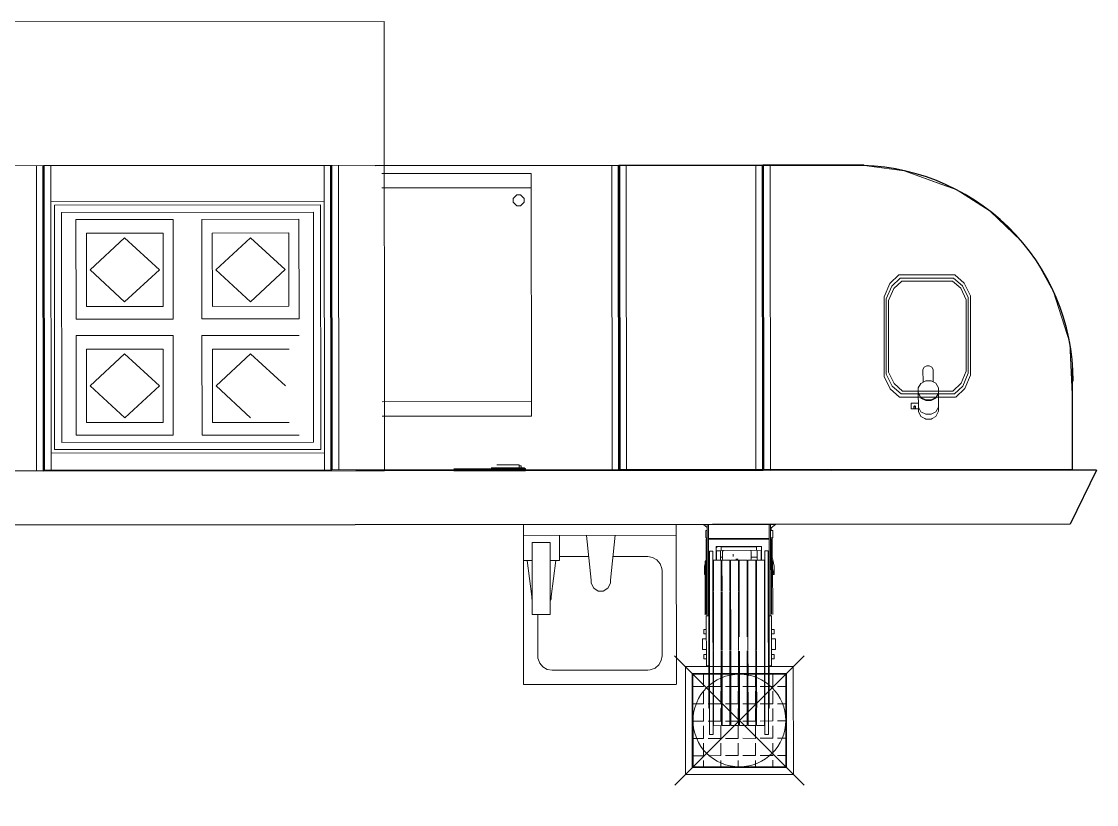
# Model space of a CAD drawing. Header units: inches. Extents: x 484217 to 497210, y -26946 to -21493.
# Drawn here: x 493977.9 to 494068.3, y -26412.2 to -26346.3 of the extents above; entities that cross this region are included whole.
import ezdxf

# ---------------------------------------------------------------- set-up
doc = ezdxf.new("R2010")
doc.units = ezdxf.units.IN
doc.header["$LTSCALE"] = 20
doc.header["$MEASUREMENT"] = 0
doc.layers.add('1', color=7, linetype='Continuous')
doc.layers.add('3', color=1, linetype='Continuous')
doc.layers.add('TC-EQUIPMENT', color=251, linetype='Continuous', lineweight=5)

# ---------------------------------------------------------------- blocks, each defined once
blk = doc.blocks.new('ooooooo23')
at = {"layer": 'TC-EQUIPMENT'}
for p, q in [((-103400.4, -9841.4), (-103824.4, -9871.1)), ((-103400.4, -9841.4), (-103369.4, -10283.3)), ((-104049.2, -9886.9), (-104099.1, -9890.4)), ((-104099.1, -9890.4), (-104086.4, -9899.5)), ((-104086, -9889.8), (-103909.6, -9877.5)), ((-104086, -9889.8), (-104068.2, -10142.9)), ((-104045.9, -10399), (-104081.6, -9889.5)), ((-104049.2, -9886.9), (-104049.6, -9887.3)), ((-103899.5, -9876.4), (-103949.4, -9879.9)), ((-103949.4, -9879.9), (-103949, -9880.2)), ((-103914, -9877.8), (-103878.3, -10387.3)), ((-103891.9, -10130.5), (-103909.6, -9877.5)), ((-103899.5, -9876.4), (-103909, -9885.5)), ((-103824.4, -9871.1), (-103793.3, -10314)), ((-103822.3, -9901), (-103398.3, -9871.3)), ((-103630.7, -10012.9), (-103652.7, -9889.1)), ((-103572.9, -9883.5), (-103577.4, -10009.2)), ((-103498.1, -9878.3), (-103493.2, -9948.1)), ((-103470.7, -9896.4), (-103420.9, -9892.9)), ((-103406.9, -10092.5), (-103420.9, -9892.9)), ((-104084.8, -9906.4), (-104090.9, -9906.9)), ((-104089.5, -9926.8), (-104090.9, -9906.9)), ((-104086.4, -9899.5), (-104085.9, -9906.5)), ((-104086.4, -9899.5), (-104085.3, -9899.5)), ((-103911.3, -9916.1), (-104078.9, -9927.8)), ((-103911.1, -9918.3), (-104078.7, -9930.1)), ((-103937.6, -9920.2), (-103937.7, -9917.9)), ((-103908.4, -9894.1), (-103905.3, -9893.9)), ((-103903.9, -9913.8), (-103907, -9914)), ((-103904.6, -9917.9), (-103906.8, -9918)), ((-103905.7, -9917.9), (-103905.9, -9913.9)), ((-103905.3, -9893.9), (-103903.9, -9913.8)), ((-103890, -10125.5), (-103904.6, -9917.9)), ((-103456.8, -10095.9), (-103470.7, -9896.4)), ((-104089.5, -9926.8), (-104083.4, -9926.4)), ((-104083.4, -9984.5), (-104087.5, -9926.7)), ((-104085.3, -9930.5), (-104083.1, -9930.4)), ((-104070.8, -10138.2), (-104085.3, -9930.5)), ((-104056.7, -9948.6), (-103930.4, -9939.7)), ((-104054.1, -9985.9), (-104056.7, -9948.6)), ((-104055.8, -9949.5), (-104056.6, -9950.4)), ((-104053.9, -9948.7), (-104055.8, -9949.5)), ((-104055.4, -9926.2), (-104055.3, -9928.4)), ((-104053.9, -9948.7), (-104053.9, -9948.4)), ((-104042.5, -9948.6), (-103944.5, -9941.7)), ((-104042.5, -9948.6), (-104041.8, -9958.6)), ((-103943.8, -9951.7), (-104041.8, -9958.6)), ((-104020.5, -9947), (-104020.1, -9946)), ((-103956, -9941.5), (-103955.4, -9942.5)), ((-103949.3, -9952.1), (-103947.1, -9955.5)), ((-103944.5, -9941.7), (-103943.8, -9951.7)), ((-103930.7, -9951.8), (-103941.5, -9952.5)), ((-103941.5, -9952.5), (-103939.8, -9977.9)), ((-103936.2, -9940.1), (-103933.1, -9940.9)), ((-103933.1, -9940.9), (-103930.1, -9943.5)), ((-103928.9, -9977.1), (-103930.7, -9951.8)), ((-103930.4, -9939.7), (-103927.8, -9977)), ((-103920.8, -9952.1), (-103910.9, -9951.4)), ((-103920.8, -9952.1), (-103885.1, -10460.8)), ((-103875.3, -10460.1), (-103910.9, -9951.4)), ((-103642.3, -9947.6), (-103738.8, -9954.3)), ((-103493.9, -9937.2), (-103575, -9942.8)), ((-103493.2, -9948.1), (-103467.2, -9946.3)), ((-103483.2, -9947.4), (-103462.9, -10046.3)), ((-103393.4, -9941.1), (-103417.4, -9942.8)), ((-103409.7, -10042.5), (-103403.4, -9941.8)), ((-104074.3, -9962.8), (-104064.5, -9962.1)), ((-104074.3, -9962.8), (-104038.7, -10471.6)), ((-104028.8, -10470.9), (-104064.5, -9962.1)), ((-104054.9, -9974.7), (-104054, -9975.4)), ((-104054.7, -9960.5), (-104043.9, -9959.7)), ((-104054.7, -9960.5), (-104053, -9985.8)), ((-104053.2, -9982.4), (-104054.3, -9982.5)), ((-104053.7, -9975.5), (-104054, -9975.4)), ((-104042.1, -9985), (-104043.9, -9959.7)), ((-104042.6, -9977.7), (-104025.9, -9976.5)), ((-104026.9, -9961.1), (-104025.2, -9957.4)), ((-104026.9, -9961.1), (-104025.5, -9981.9)), ((-104024.3, -9983.8), (-104025.5, -9981.9)), ((-103992, -9982.2), (-104013.7, -9983.8)), ((-103992, -9982.2), (-103985.9, -10068.5)), ((-103968, -9980.5), (-103989.8, -9982.1)), ((-103983.7, -10068.4), (-103989.8, -9982.1)), ((-103983.1, -9979.5), (-103988.9, -9979.9)), ((-103976, -9965.1), (-103975.6, -9970.9)), ((-103968, -9980.5), (-103962, -10066.8)), ((-103944.1, -9978.9), (-103965.8, -9980.4)), ((-103959.8, -10066.7), (-103965.8, -9980.4)), ((-103947.1, -9955.5), (-103945.7, -9976.3)), ((-103946.6, -9978.3), (-103945.7, -9976.3)), ((-103940.3, -9970.5), (-103946.1, -9970.9)), ((-103944.1, -9978.9), (-103938, -10065.2)), ((-103943.9, -9981.8), (-103941.7, -9981.6)), ((-103920.1, -9977.2), (-103941.9, -9978.7)), ((-103935.8, -10065), (-103941.9, -9978.7)), ((-103928.7, -9963.9), (-103929.7, -9965)), ((-103929.1, -9973.7), (-103928, -9973.6)), ((-103920.1, -9977.2), (-103914.1, -10063.5)), ((-103900.8, -9972.1), (-103898.9, -9978.2)), ((-103900.3, -9978.2), (-103899.5, -9978.1)), ((-103899.5, -9978.1), (-103897.9, -9978.3)), ((-103897, -9979), (-103897.9, -9978.3)), ((-103886.6, -10127.1), (-103897, -9979)), ((-103771.9, -9976.7), (-103775.8, -9990)), ((-103763.8, -9965.5), (-103771.9, -9976.7)), ((-103752.3, -9957.7), (-103763.8, -9965.5)), ((-103738.8, -9954.3), (-103752.3, -9957.7)), ((-104088, -10005.9), (-104084.4, -9984.6)), ((-104086.3, -10028.8), (-104088, -10005.9)), ((-104085.3, -10028.8), (-104082.9, -10012)), ((-104084.4, -9984.6), (-104081.5, -9984.4)), ((-104084.3, -9992.1), (-104083.5, -9991.3)), ((-104084.3, -9992.1), (-104073.9, -10140.2)), ((-104082, -9990.9), (-104083.5, -9991.3)), ((-104081.1, -9990.8), (-104082, -9990.9)), ((-104039.9, -9985.6), (-104061.6, -9987.1)), ((-104055.6, -10073.4), (-104061.6, -9987.1)), ((-104039.9, -9985.6), (-104033.8, -10071.9)), ((-104039.7, -9988.5), (-104037.5, -9988.3)), ((-104036.8, -9998.3), (-104039, -9998.5)), ((-104038.9, -9999.4), (-104036.7, -9999.3)), ((-104015.9, -9983.9), (-104037.7, -9985.4)), ((-104031.6, -10071.7), (-104037.7, -9985.4)), ((-104015.9, -9983.9), (-104009.9, -10070.2)), ((-104015.7, -9986.8), (-104013.5, -9986.6)), ((-104012.8, -9996.6), (-104015, -9996.8)), ((-104014.9, -9997.8), (-104012.7, -9997.6)), ((-104007.7, -10070), (-104013.7, -9983.8)), ((-103991.8, -9985.1), (-103989.6, -9985)), ((-103988.9, -9994.9), (-103991.1, -9995.1)), ((-103991, -9996.1), (-103988.8, -9995.9)), ((-103967.8, -9983.4), (-103965.6, -9983.3)), ((-103964.9, -9993.3), (-103967.1, -9993.4)), ((-103967.1, -9994.4), (-103964.9, -9994.3)), ((-103941, -9991.6), (-103943.2, -9991.7)), ((-103943.1, -9992.7), (-103940.9, -9992.6)), ((-103939.5, -10012.5), (-103941.7, -10012.7)), ((-103916.7, -10010.9), (-103917.8, -10011)), ((-103917.5, -10011), (-103916.4, -10014.6)), ((-103904.7, -10010.1), (-103906.8, -10010.2)), ((-103896.5, -9985.7), (-103894.4, -9992.3)), ((-103894.6, -10012.6), (-103893.8, -10015.3)), ((-103894.4, -9992.3), (-103892.8, -10015.3)), ((-103775.9, -9997), (-103775.8, -9990)), ((-103775.9, -9997), (-103759.4, -10232.4)), ((-103577.4, -10009.2), (-103576.9, -10017)), ((-104081.8, -10028.5), (-104086.3, -10028.8)), ((-104072.3, -10021.8), (-104070.2, -10021.7)), ((-104069.8, -10027.7), (-104071.9, -10027.8)), ((-104071.3, -10035.7), (-104069.2, -10035.6)), ((-104059.2, -10020.9), (-104060.3, -10021)), ((-104058.8, -10026.9), (-104059.9, -10027)), ((-104059.4, -10034.9), (-104058.3, -10034.8)), ((-104035.3, -10019.2), (-104037.5, -10019.4)), ((-104036.5, -10033.3), (-104034.3, -10033.1)), ((-104011.3, -10017.6), (-104013.5, -10017.7)), ((-104012.6, -10031.6), (-104010.4, -10031.4)), ((-103987.4, -10015.9), (-103989.6, -10016)), ((-103988.6, -10029.9), (-103986.4, -10029.8)), ((-103963.5, -10014.2), (-103965.7, -10014.4)), ((-103964.7, -10028.2), (-103962.5, -10028.1)), ((-103940.7, -10026.6), (-103938.6, -10026.4)), ((-103916.3, -10016.9), (-103917.4, -10017)), ((-103916.8, -10024.9), (-103915.7, -10024.8)), ((-103906.4, -10016.2), (-103904.3, -10016.1)), ((-103905.8, -10024.1), (-103903.7, -10024)), ((-103892.8, -10015.3), (-103894.4, -10015.4)), ((-103630.1, -10020.7), (-103630.7, -10012.9)), ((-103622.2, -10034.6), (-103630.1, -10020.7)), ((-103608.9, -10041.5), (-103622.2, -10034.6)), ((-103595, -10040.5), (-103608.9, -10041.5)), ((-103582.8, -10031.8), (-103595, -10040.5)), ((-103576.9, -10017), (-103582.8, -10031.8)), ((-103409.7, -10042.5), (-103409.2, -10050.3)), ((-104009.8, -10071.6), (-104002.9, -10169.7)), ((-104000.7, -10169.6), (-104007.6, -10071.4)), ((-103985.8, -10069.9), (-103978.9, -10168.1)), ((-103976.8, -10167.9), (-103983.6, -10069.8)), ((-103961.9, -10068.2), (-103955, -10166.4)), ((-103952.8, -10166.2), (-103959.7, -10068.1)), ((-103937.9, -10066.6), (-103931.1, -10164.7)), ((-103928.9, -10164.6), (-103935.7, -10066.4)), ((-103914, -10064.9), (-103907.1, -10163)), ((-103462.4, -10054), (-103462.9, -10046.3)), ((-103459.3, -10059.4), (-103462.4, -10054)), ((-103409.2, -10050.3), (-103409.7, -10051.7)), ((-104048.6, -10173), (-104055.5, -10074.8)), ((-104033.7, -10073.3), (-104026.8, -10171.4)), ((-104024.6, -10171.3), (-104031.5, -10073.1)), ((-103406.9, -10092.5), (-103456.8, -10095.9)), ((-103414.2, -10208.2), (-103422.3, -10093.5)), ((-103891.9, -10130.5), (-103896.2, -10130.8)), ((-103896.2, -10131.3), (-103889.6, -10130.8)), ((-103892.2, -10125.6), (-103890, -10125.5)), ((-103889.6, -10130.8), (-103879.9, -10269)), ((-104068.6, -10138), (-104070.8, -10138.2)), ((-104070.4, -10143.5), (-104063.8, -10143)), ((-104060.7, -10281.7), (-104070.4, -10143.5)), ((-104068.2, -10142.9), (-104063.8, -10142.6)), ((-104075, -10181.4), (-104067.8, -10180.9)), ((-104075, -10181.4), (-104074.2, -10193.4)), ((-104044, -10238.3), (-104048.5, -10173.6)), ((-104026.8, -10172), (-104022.2, -10236.8)), ((-104020.1, -10236.6), (-104024.6, -10171.9)), ((-104002.8, -10170.3), (-103998.3, -10235.1)), ((-103998.8, -10196.9), (-104000.7, -10170.2)), ((-103978.9, -10168.7), (-103977, -10195.4)), ((-103972.2, -10233.3), (-103976.7, -10168.5)), ((-103955, -10167), (-103950.4, -10231.7)), ((-103948.2, -10231.6), (-103952.8, -10166.8)), ((-103931, -10165.3), (-103926.5, -10230.1)), ((-103924.3, -10229.9), (-103928.8, -10165.2)), ((-103907.1, -10163.6), (-103902.5, -10228.4)), ((-103887, -10168.2), (-103879.7, -10167.7)), ((-103878.9, -10179.7), (-103886.2, -10180.2)), ((-103879.7, -10167.7), (-103878.9, -10179.7)), ((-104076.8, -10207.6), (-104065.9, -10206.9)), ((-104076.8, -10207.6), (-104074.7, -10237.5)), ((-104074.2, -10193.4), (-104066.9, -10192.9)), ((-103885.2, -10194.2), (-103874.3, -10193.4)), ((-103874.3, -10193.4), (-103872.2, -10223.3)), ((-103418.2, -10228.6), (-103414.3, -10215.2)), ((-103414.3, -10215.2), (-103414.2, -10208.2)), ((-103793.8, -10235.4), (-104127.8, -10619.7)), ((-104063.8, -10236.8), (-104074.7, -10237.5)), ((-104062.9, -10250.7), (-104070.2, -10251.3)), ((-104070.2, -10251.3), (-104069.3, -10263.2)), ((-104039.1, -10308.6), (-104043.9, -10239.5)), ((-104022.2, -10238), (-104017.3, -10307.1)), ((-104015.1, -10306.9), (-104020, -10237.8)), ((-103998.2, -10236.3), (-103993.4, -10305.4)), ((-103991.2, -10305.3), (-103996, -10236.1)), ((-103974.3, -10234.6), (-103969.4, -10303.7)), ((-103967.2, -10303.6), (-103972.1, -10234.5)), ((-103950.3, -10232.9), (-103945.5, -10302.1)), ((-103943.3, -10301.9), (-103948.1, -10232.8)), ((-103926.4, -10231.3), (-103921.6, -10300.4)), ((-103919.4, -10300.2), (-103924.2, -10231.1)), ((-103902.5, -10229.6), (-103897.6, -10298.7)), ((-103872.2, -10223.3), (-103883.1, -10224.1)), ((-103882.1, -10238.1), (-103874.8, -10237.6)), ((-103874, -10249.5), (-103881.3, -10250)), ((-103874.8, -10237.6), (-103874, -10249.5)), ((-103759.4, -10232.4), (-103756, -10245.9)), ((-103756, -10245.9), (-103748.2, -10257.4)), ((-103716.7, -10269.5), (-103451.3, -10250.9)), ((-103451.3, -10250.9), (-103437.9, -10247.6)), ((-103437.9, -10247.6), (-103426.3, -10239.8)), ((-103426.3, -10239.8), (-103418.2, -10228.6)), ((-103768.6, -10594.5), (-104152.9, -10260.6)), ((-104120.9, -10288.4), (-103821.6, -10267.4)), ((-104062, -10262.7), (-104069.3, -10263.2)), ((-104054.1, -10281.2), (-104060.7, -10281.7)), ((-103879.9, -10269), (-103886.5, -10269.5)), ((-103821.6, -10267.4), (-103800.7, -10566.7)), ((-103748.2, -10257.4), (-103737, -10265.6)), ((-103737, -10265.6), (-103723.7, -10269.4)), ((-103723.7, -10269.4), (-103716.7, -10269.5)), ((-104099.9, -10587.7), (-104120.9, -10288.4)), ((-103839.3, -10287.7), (-104100.6, -10306)), ((-104082.3, -10567.4), (-104100.6, -10306)), ((-104098.5, -10307.9), (-103841.1, -10289.8)), ((-104098.5, -10307.9), (-104080.4, -10565.2)), ((-104062.4, -10305.3), (-104060.1, -10339.4)), ((-104032.9, -10396.4), (-104039, -10309.5)), ((-104017.3, -10308), (-104011.2, -10394.9)), ((-104009, -10394.7), (-104015.1, -10307.8)), ((-104014.4, -10302), (-104012.1, -10336)), ((-103993.3, -10306.3), (-103987.2, -10393.2)), ((-103985, -10393), (-103991.1, -10306.2)), ((-103969.4, -10304.6), (-103963.3, -10391.5)), ((-103961.1, -10391.4), (-103967.2, -10304.5)), ((-103966.4, -10298.6), (-103964, -10332.7)), ((-103945.4, -10303), (-103939.3, -10389.8)), ((-103937.1, -10389.7), (-103943.2, -10302.8)), ((-103921.5, -10301.3), (-103915.4, -10388.2)), ((-103913.2, -10388), (-103919.3, -10301.1)), ((-103918.4, -10295.2), (-103916, -10329.3)), ((-103897.5, -10299.6), (-103891.5, -10386.5)), ((-103870.4, -10291.9), (-103868, -10325.9)), ((-103823.1, -10547.2), (-103841.1, -10289.8)), ((-103839.3, -10287.7), (-103820.9, -10549.1)), ((-103369.3, -10285.3), (-103792.2, -10314.9)), ((-103369.4, -10284.3), (-103369.3, -10285.3)), ((-104096.1, -10341.9), (-104073.2, -10340.3)), ((-104025.1, -10337), (-104060.1, -10339.4)), ((-103977.1, -10333.6), (-104012.1, -10336)), ((-103929.1, -10330.2), (-103964, -10332.7)), ((-103881.1, -10326.9), (-103916, -10329.3)), ((-103838.7, -10323.9), (-103868, -10325.9)), ((-103867.1, -10339), (-103864.7, -10373.9)), ((-103793.3, -10314), (-103792.2, -10313.9)), ((-103792.2, -10314.9), (-103792.2, -10313.9)), ((-104059.1, -10352.5), (-104056.7, -10387.4)), ((-104011.1, -10349.1), (-104008.7, -10384)), ((-103963.1, -10345.8), (-103960.7, -10380.7)), ((-103915.1, -10342.4), (-103912.7, -10377.3)), ((-104092.7, -10389.9), (-104069.8, -10388.3)), ((-104021.8, -10385), (-104056.7, -10387.4)), ((-104055.8, -10400.5), (-104053.3, -10435.4)), ((-104045.9, -10399), (-104043.8, -10398.9)), ((-104033.9, -10398.2), (-104032.8, -10398.1)), ((-104029.4, -10446.6), (-104032.8, -10397.4)), ((-104011.1, -10395.9), (-104007.6, -10445.1)), ((-104008.9, -10396.4), (-104011, -10396.6)), ((-104005.5, -10444.9), (-104008.9, -10395.7)), ((-103973.8, -10381.6), (-104008.7, -10384)), ((-104007.8, -10397.1), (-104005.3, -10432.1)), ((-103987.2, -10394.2), (-103983.7, -10443.4)), ((-103984.9, -10394.7), (-103987.1, -10394.9)), ((-103981.5, -10443.2), (-103985, -10394)), ((-103963.2, -10392.5), (-103959.8, -10441.7)), ((-103961, -10393.1), (-103963.2, -10393.2)), ((-103957.6, -10441.5), (-103961, -10392.4)), ((-103925.8, -10378.2), (-103960.7, -10380.7)), ((-103959.8, -10393.8), (-103957.3, -10428.7)), ((-103939.3, -10390.8), (-103935.8, -10440)), ((-103937, -10391.4), (-103939.2, -10391.5)), ((-103933.6, -10439.9), (-103937.1, -10390.7)), ((-103915.3, -10389.2), (-103911.9, -10438.3)), ((-103913.1, -10389.7), (-103915.3, -10389.9)), ((-103909.7, -10438.2), (-103913.1, -10389)), ((-103877.8, -10374.9), (-103912.7, -10377.3)), ((-103911.8, -10390.4), (-103909.3, -10425.3)), ((-103891.4, -10387.5), (-103887.9, -10436.7)), ((-103890.2, -10388.1), (-103891.3, -10388.2)), ((-103878.3, -10387.3), (-103880.4, -10387.4)), ((-103835.4, -10371.9), (-103864.7, -10373.9)), ((-103863.7, -10387), (-103861.3, -10422)), ((-103970.4, -10429.6), (-104005.3, -10432.1)), ((-103922.4, -10426.2), (-103957.3, -10428.7)), ((-103874.4, -10422.9), (-103909.3, -10425.3)), ((-103832, -10419.9), (-103861.3, -10422)), ((-104089.4, -10437.9), (-104066.4, -10436.3)), ((-104018.4, -10433), (-104053.3, -10435.4)), ((-104052.4, -10448.5), (-104050, -10483.4)), ((-104029.4, -10446.6), (-104007.6, -10445.1)), ((-104005.5, -10444.9), (-103983.7, -10443.4)), ((-104004.4, -10445.1), (-104002, -10480.1)), ((-103981.5, -10443.2), (-103959.8, -10441.7)), ((-103957.6, -10441.5), (-103935.8, -10440)), ((-103956.4, -10441.8), (-103953.9, -10476.7)), ((-103933.6, -10439.9), (-103911.9, -10438.3)), ((-103909.7, -10438.2), (-103887.9, -10436.7)), ((-103908.4, -10438.4), (-103905.9, -10473.3)), ((-103885.1, -10460.8), (-103875.3, -10460.1)), ((-103860.4, -10435), (-103857.9, -10470)), ((-104086, -10486), (-104063.1, -10484.3)), ((-104015, -10481), (-104050, -10483.4)), ((-104028.8, -10470.9), (-104038.7, -10471.6)), ((-103967, -10477.6), (-104002, -10480.1)), ((-103919, -10474.2), (-103953.9, -10476.7)), ((-103953, -10489.8), (-103950.6, -10524.7)), ((-103871, -10470.9), (-103905.9, -10473.3)), ((-103905, -10486.4), (-103902.6, -10521.3)), ((-103828.6, -10467.9), (-103857.9, -10470)), ((-103857, -10483.1), (-103854.6, -10518)), ((-104049, -10496.5), (-104046.6, -10531.4)), ((-104001, -10493.2), (-103998.6, -10528.1)), ((-103867.7, -10518.9), (-103902.6, -10521.3)), ((-103825.3, -10515.9), (-103854.6, -10518)), ((-104082.6, -10534), (-104059.7, -10532.4)), ((-103820.9, -10549.1), (-104082.3, -10567.4)), ((-104080.4, -10565.2), (-103823.1, -10547.2)), ((-104011.7, -10529), (-104046.6, -10531.4)), ((-104044.4, -10562.7), (-104045.7, -10544.5)), ((-103963.7, -10525.6), (-103998.6, -10528.1)), ((-103996.4, -10559.3), (-103997.7, -10541.2)), ((-103915.7, -10522.3), (-103950.6, -10524.7)), ((-103948.4, -10556), (-103949.7, -10537.8)), ((-103900.4, -10552.6), (-103901.7, -10534.4)), ((-103852.4, -10549.2), (-103853.6, -10531.1)), ((-103800.7, -10566.7), (-104099.9, -10587.7))]:
    blk.add_line(p, q, dxfattribs=at)
blk.add_circle((-103960.8, -10427.5), 129, dxfattribs=at)

msp = doc.modelspace()

# ---------------------------------------------------------------- linework, layer by layer
at = {"layer": '1'}
for p, q in [((494047.792, -26358.427), (494007.677, -26358.452)), ((494066.246, -26375.287), (494066.254, -26384.039)), ((494066.254, -26384.039), (493887.548, -26384.211)), ((494068.304, -26384.037), (494066.096, -26388.573)), ((494068.304, -26384.037), (494066.254, -26384.039)), ((494066.095, -26388.573), (493887.551, -26388.746))]:
    msp.add_line(p, q, dxfattribs=at)
msp.add_arc((494048.202, -26376.561), 18.139, 0.05602, 91.29502, dxfattribs=at)
at = {"layer": 'TC-EQUIPMENT'}
for p, q in [((493887.512, -26346.423), (494008.431, -26346.308)), ((494008.431, -26346.308), (494008.468, -26384.095)), ((494003.986, -26358.406), (493979.802, -26358.429)), ((494003.381, -26358.407), (494003.405, -26384.011)), ((494003.949, -26384.011), (494003.925, -26358.406)), ((494028.17, -26358.383), (494003.985, -26358.406)), ((494004.01, -26384.101), (494003.985, -26358.406)), ((494004.01, -26384.101), (494003.986, -26358.406)), ((494004.046, -26358.406), (494004.07, -26384.011)), ((494004.615, -26384.01), (494004.59, -26358.405)), ((494027.565, -26358.383), (494027.589, -26383.988)), ((494028.133, -26383.988), (494028.109, -26358.382)), ((494028.169, -26358.383), (494040.261, -26358.371)), ((494028.194, -26384.078), (494028.169, -26358.383)), ((494028.17, -26358.383), (494028.194, -26384.078)), ((494028.23, -26358.382), (494028.254, -26383.988)), ((494028.799, -26383.987), (494028.774, -26358.382)), ((494039.657, -26358.372), (494039.682, -26383.976)), ((494040.201, -26358.371), (494040.225, -26383.976)), ((494040.261, -26358.371), (494048.728, -26358.363)), ((494040.286, -26384.067), (494040.261, -26358.371)), ((494040.286, -26384.067), (494040.261, -26358.371)), ((494040.322, -26358.371), (494040.346, -26383.976)), ((494040.891, -26383.975), (494040.866, -26358.37)), ((494048.728, -26358.363), (494048.779, -26358.431)), ((493964.687, -26358.443), (493979.802, -26358.429)), ((493979.197, -26358.43), (493979.221, -26384.034)), ((493979.741, -26358.429), (493979.766, -26384.034)), ((493979.802, -26358.429), (493979.826, -26384.125)), ((493979.826, -26384.125), (493979.802, -26358.429)), ((493979.862, -26358.429), (493979.886, -26384.034)), ((493980.431, -26384.033), (493980.406, -26358.428)), ((494020.79, -26359.08), (494008.245, -26359.092)), ((494020.79, -26359.08), (494020.81, -26379.485)), ((494048.779, -26358.431), (494052.142, -26358.855)), ((494052.142, -26358.855), (494054.923, -26359.869)), ((494056.576, -26360.471), (494052.142, -26358.855)), ((494054.923, -26359.869), (494056.576, -26360.471)), ((494008.246, -26360.301), (494020.791, -26360.289)), ((494019.281, -26361.198), (494019.583, -26360.895)), ((494019.583, -26360.895), (494019.885, -26360.895)), ((494019.885, -26360.895), (494020.188, -26361.197)), ((494059.368, -26362.266), (494056.576, -26360.471)), ((494003.384, -26361.429), (493980.409, -26361.451)), ((493980.712, -26361.753), (494003.082, -26361.732)), ((493980.731, -26382.31), (493980.712, -26361.753)), ((494003.082, -26361.732), (494003.102, -26382.289)), ((494019.281, -26361.5), (494019.281, -26361.198)), ((494019.584, -26361.802), (494019.281, -26361.5)), ((494019.886, -26361.801), (494019.584, -26361.802)), ((494020.188, -26361.499), (494019.886, -26361.801)), ((494020.188, -26361.197), (494020.188, -26361.499)), ((494002.478, -26362.337), (493981.317, -26362.358)), ((493981.335, -26381.705), (493981.317, -26362.358)), ((494002.478, -26362.337), (494002.496, -26381.685)), ((494061.961, -26364.742), (494059.368, -26362.266)), ((493982.526, -26362.96), (493990.689, -26362.953)), ((493982.535, -26371.334), (493982.526, -26362.96)), ((493990.689, -26362.953), (493990.697, -26371.327)), ((493993.107, -26362.951), (494001.269, -26362.943)), ((493993.115, -26371.325), (493993.107, -26362.951)), ((494001.269, -26362.943), (494001.277, -26371.317)), ((493989.843, -26364.103), (493983.404, -26364.109)), ((493983.404, -26364.109), (493983.41, -26370.276)), ((493983.709, -26367.192), (493986.609, -26364.499)), ((493986.609, -26364.499), (493989.544, -26367.186)), ((493989.849, -26370.27), (493989.843, -26364.103)), ((494000.424, -26364.092), (493993.985, -26364.098)), ((493993.985, -26364.098), (493993.991, -26370.265)), ((493994.29, -26367.182), (493997.19, -26364.488)), ((493997.19, -26364.488), (494000.124, -26367.176)), ((494000.43, -26370.259), (494000.424, -26364.092)), ((494063.25, -26366.434), (494061.961, -26364.742)), ((494064.703, -26369.028), (494063.25, -26366.434)), ((493986.614, -26369.88), (493983.709, -26367.192)), ((493989.544, -26367.186), (493986.614, -26369.88)), ((493997.195, -26369.87), (493994.29, -26367.182)), ((494000.124, -26367.176), (493997.195, -26369.87)), ((494050.448, -26369.47), (494050.931, -26368.351)), ((494050.931, -26368.351), (494051.686, -26367.625)), ((494051.113, -26368.563), (494051.807, -26367.897)), ((494051.264, -26368.774), (494051.929, -26368.138)), ((494051.686, -26367.625), (494056.432, -26367.62)), ((494051.807, -26367.897), (494056.281, -26367.892)), ((494051.929, -26368.138), (494056.191, -26368.134)), ((494056.191, -26368.134), (494056.887, -26368.738)), ((494056.281, -26367.892), (494057.038, -26368.527)), ((494056.402, -26367.62), (494057.189, -26368.315)), ((494057.704, -26369.372), (494057.189, -26368.315)), ((494050.63, -26369.621), (494051.113, -26368.563)), ((494050.812, -26369.772), (494051.264, -26368.774)), ((494057.342, -26369.705), (494056.887, -26368.738)), ((494057.523, -26369.524), (494057.038, -26368.527)), ((494066.052, -26373.336), (494064.703, -26369.028)), ((494050.456, -26376.15), (494050.449, -26369.44)), ((494050.637, -26375.969), (494050.63, -26369.621)), ((494050.818, -26375.787), (494050.812, -26369.772)), ((494057.342, -26369.705), (494057.347, -26375.721)), ((494057.523, -26369.524), (494057.529, -26375.872)), ((494057.704, -26369.372), (494057.71, -26376.083)), ((493983.41, -26370.276), (493989.849, -26370.27)), ((493993.991, -26370.265), (494000.43, -26370.259)), ((493990.697, -26371.327), (493982.535, -26371.334)), ((494001.277, -26371.317), (493993.115, -26371.325)), ((493982.536, -26372.725), (493990.698, -26372.717)), ((493982.544, -26381.099), (493982.536, -26372.725)), ((493990.698, -26372.717), (493990.706, -26381.091)), ((493993.116, -26372.715), (494001.278, -26372.707)), ((493993.124, -26381.089), (493993.116, -26372.715)), ((494066.248, -26377.685), (494066.052, -26373.336)), ((493989.852, -26373.867), (493983.414, -26373.873)), ((493983.414, -26373.873), (493983.42, -26380.04)), ((493983.719, -26376.956), (493986.618, -26374.263)), ((493986.618, -26374.263), (493989.553, -26376.951)), ((493989.858, -26380.033), (493989.852, -26373.867)), ((494000.433, -26373.857), (493993.994, -26373.863)), ((493993.994, -26373.863), (493994, -26380.03)), ((493994.299, -26376.946), (493997.199, -26374.253)), ((493997.199, -26374.253), (494000.134, -26376.94)), ((494053.72, -26375.574), (494053.83, -26375.372)), ((494053.72, -26375.574), (494053.721, -26376.647)), ((494053.83, -26375.372), (494054.033, -26375.263)), ((494054.033, -26375.263), (494054.252, -26375.262)), ((494054.252, -26375.262), (494054.455, -26375.371)), ((494054.455, -26375.371), (494054.566, -26375.574)), ((494054.567, -26376.615), (494054.566, -26375.574)), ((494050.456, -26376.15), (494050.97, -26377.208)), ((494051.121, -26376.966), (494050.637, -26375.969)), ((494051.302, -26376.754), (494050.818, -26375.787)), ((494057.347, -26375.721), (494056.925, -26376.719)), ((494057.529, -26375.872), (494057.076, -26376.961)), ((494057.71, -26376.053), (494057.228, -26377.172)), ((493986.624, -26379.644), (493983.719, -26376.956)), ((493989.553, -26376.951), (493986.624, -26379.644)), ((493997.204, -26379.634), (493994.299, -26376.946)), ((494051.756, -26377.903), (494050.97, -26377.208)), ((494051.877, -26377.631), (494051.121, -26376.966)), ((494051.998, -26377.389), (494051.302, -26376.754)), ((494056.23, -26377.385), (494051.998, -26377.389)), ((494053.328, -26377.122), (494053.548, -26376.737)), ((494053.33, -26379.09), (494053.328, -26377.122)), ((494053.548, -26376.737), (494053.954, -26376.527)), ((494053.954, -26376.527), (494054.394, -26376.527)), ((494054.394, -26376.527), (494054.801, -26376.735)), ((494054.801, -26376.735), (494055.021, -26377.12)), ((494055.021, -26377.12), (494055.023, -26379.088)), ((494056.925, -26376.719), (494056.23, -26377.385)), ((494057.076, -26376.961), (494056.381, -26377.626)), ((494057.228, -26377.172), (494056.472, -26377.898)), ((494020.809, -26378.276), (494008.263, -26378.289)), ((494056.442, -26377.898), (494051.727, -26377.903)), ((494056.381, -26377.626), (494051.877, -26377.631)), ((494053.329, -26377.539), (494053.549, -26377.925)), ((494053.549, -26377.973), (494053.329, -26377.587)), ((494053.955, -26378.133), (494053.549, -26377.925)), ((494053.549, -26377.973), (494053.956, -26378.181)), ((494054.396, -26378.132), (494053.955, -26378.133)), ((494053.956, -26378.181), (494054.396, -26378.181)), ((494054.802, -26377.923), (494054.396, -26378.132)), ((494054.396, -26378.181), (494054.802, -26377.972)), ((494055.021, -26377.537), (494054.802, -26377.923)), ((494055.021, -26377.586), (494054.802, -26377.972)), ((494066.254, -26384.039), (494066.248, -26377.685)), ((494052.725, -26378.393), (494052.726, -26378.891)), ((494053.329, -26378.393), (494052.725, -26378.393)), ((494052.726, -26378.891), (494053.33, -26378.891)), ((494052.956, -26378.653), (494052.937, -26378.689)), ((494052.937, -26378.816), (494052.937, -26378.689)), ((494052.937, -26378.778), (494052.956, -26378.742)), ((494052.957, -26378.852), (494052.937, -26378.816)), ((494052.993, -26378.633), (494052.956, -26378.653)), ((494052.956, -26378.742), (494052.993, -26378.723)), ((494052.993, -26378.873), (494052.957, -26378.852)), ((494052.993, -26378.633), (494053.032, -26378.633)), ((494053.032, -26378.723), (494052.993, -26378.723)), ((494053.032, -26378.872), (494052.993, -26378.873)), ((494053.032, -26378.633), (494053.068, -26378.653)), ((494053.068, -26378.742), (494053.032, -26378.723)), ((494053.068, -26378.852), (494053.032, -26378.872)), ((494053.068, -26378.653), (494053.088, -26378.689)), ((494053.088, -26378.778), (494053.068, -26378.742)), ((494053.088, -26378.816), (494053.068, -26378.852)), ((494053.088, -26378.689), (494053.088, -26378.816)), ((494053.55, -26379.124), (494053.33, -26378.738)), ((494053.33, -26379.09), (494053.551, -26379.518)), ((494053.55, -26379.124), (494053.957, -26379.332)), ((494054.803, -26379.122), (494054.397, -26379.331)), ((494055.023, -26378.737), (494054.803, -26379.122)), ((494054.803, -26379.517), (494055.023, -26379.088)), ((493983.42, -26380.04), (493989.858, -26380.033)), ((493994, -26380.03), (494000.439, -26380.024)), ((494020.81, -26379.485), (494008.264, -26379.497)), ((494053.867, -26379.699), (494053.551, -26379.518)), ((494053.957, -26379.744), (494053.867, -26379.699)), ((494053.957, -26379.332), (494054.397, -26379.331)), ((494054.397, -26379.744), (494053.957, -26379.744)), ((494054.397, -26379.744), (494054.487, -26379.698)), ((494054.487, -26379.698), (494054.803, -26379.517)), ((494002.496, -26381.685), (493981.335, -26381.705)), ((493990.706, -26381.091), (493982.544, -26381.099)), ((494001.287, -26381.081), (493993.124, -26381.089)), ((493980.429, -26382.612), (494003.404, -26382.59)), ((494003.102, -26382.289), (493980.731, -26382.31)), ((494017.902, -26383.602), (494019.776, -26383.6)), ((494019.776, -26383.6), (494019.776, -26383.842)), ((494019.776, -26383.661), (494019.958, -26383.66)), ((494019.958, -26383.842), (494019.958, -26383.66)), ((494008.468, -26384.095), (493887.548, -26384.211)), ((493979.826, -26384.034), (494004.01, -26384.01)), ((494004.01, -26384.101), (493979.826, -26384.125)), ((494028.194, -26383.988), (494004.01, -26384.01)), ((494004.01, -26384.101), (494028.194, -26384.078)), ((494020.321, -26383.932), (494014.274, -26383.938)), ((494020.321, -26384.083), (494014.275, -26384.089)), ((494020.2, -26383.842), (494017.418, -26383.844)), ((494020.321, -26383.932), (494020.2, -26383.842)), ((494020.321, -26384.083), (494020.321, -26383.932)), ((494028.194, -26383.987), (494040.286, -26383.976)), ((494040.286, -26384.067), (494028.194, -26384.078)), ((494066.254, -26383.951), (494040.286, -26383.976)), ((494040.286, -26384.067), (494066.254, -26384.039)), ((494066.888, -26384.041), (494040.286, -26384.067)), ((494040.891, -26384.066), (494066.254, -26384.039)), ((494066.254, -26384.039), (494046.043, -26384.061)), ((494067.493, -26384.039), (494066.254, -26384.039)), ((494066.888, -26384.039), (494067.433, -26384.039)), ((494067.493, -26384.039), (494067.433, -26384.039))]:
    msp.add_line(p, q, dxfattribs=at)

# ---------------------------------------------------------------- block references
at = {"layer": '3', "transparency": 33554687, "xscale": -0.03023006496804264, "yscale": 0.03023006496804263, "zscale": 0.03023006496804263, "rotation": 4.066778247749543}
msp.add_blockref('ooooooo23', (490881.107, -26313.54), dxfattribs=at)

doc.saveas('drawing.dxf')
